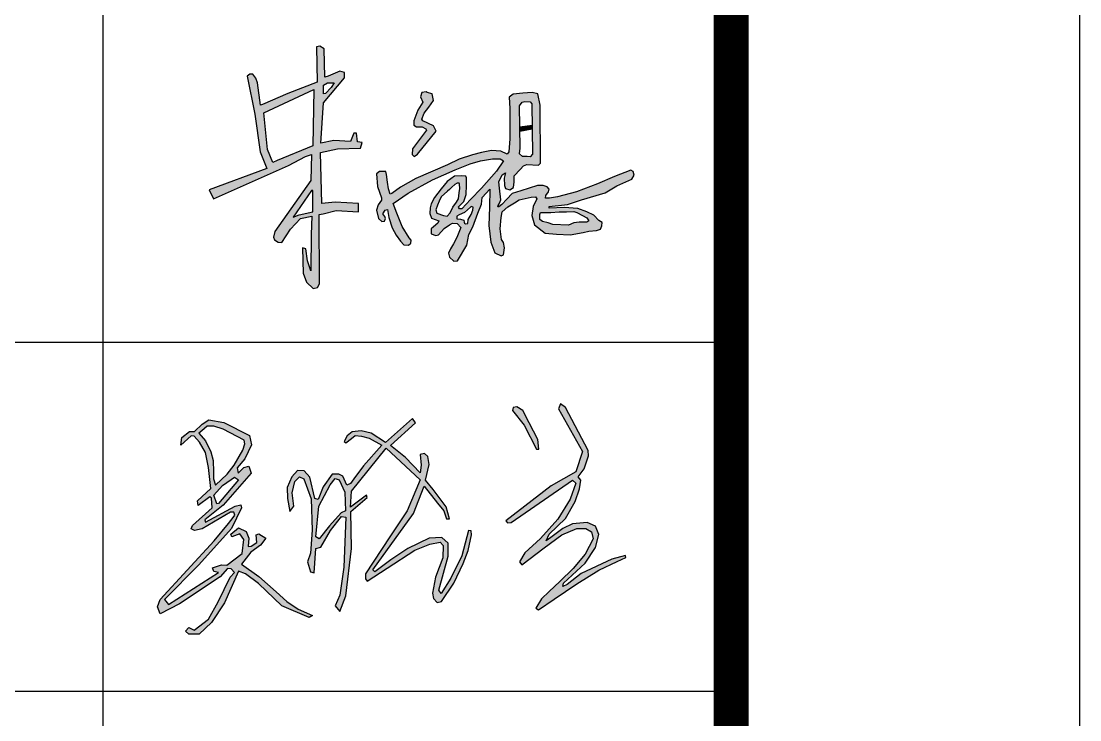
# Model space of a CAD drawing. Extents: x 1751103 to 2598738, y -609732 to 659428.
# Drawn here: x 2159449 to 2162484, y 183038 to 185041 of the extents above; entities that cross this region are included whole.
import ezdxf

# ---------------------------------------------------------------- set-up
doc = ezdxf.new("R2010")
doc.units = 0
doc.header["$LTSCALE"] = 1000
doc.header["$MEASUREMENT"] = 0
doc.layers.get('0').update_dxf_attribs({"linetype": 'CONTINUOUS'})
doc.layers.add('PUB_TITLE', color=4, linetype='CONTINUOUS')
doc.layers.add('TEL_TITLE', color=7, linetype='CONTINUOUS')

msp = doc.modelspace()

# ---------------------------------------------------------------- hatches: boundary and pattern name
h = msp.add_hatch(color=7)
h.paths.add_polyline_path([(2160307.7, 184664.2), (2160356, 184674.9), (2160422.4, 184677.2), (2160426.8, 184693), (2160413.3, 184694.9), (2160410.8, 184719.6), (2160402.9, 184719.8), (2160393.1, 184696.2), (2160345.6, 184698.9), (2160308.6, 184691.1), (2160315.4, 184806.8), (2160375.9, 184878.9), (2160376.2, 184893.8), (2160362.5, 184897.1), (2160329.3, 184883.5), (2160319.9, 184879.9), (2160317.4, 184961.7), (2160305.2, 184968.9), (2160296, 184967.1), (2160297.5, 184865.7), (2160213.8, 184834), (2160140.7, 184802), (2160134.9, 184800.1), (2160126.5, 184864.4), (2160121.4, 184877), (2160113.6, 184888.7), (2160104.5, 184889.4), (2160096.8, 184883.5), (2160119.4, 184774), (2160133.9, 184666.3), (2160153.4, 184619), (2159988.4, 184557.1), (2160000.9, 184531.6), (2160215.2, 184627.4), (2160264, 184652.7), (2160281.3, 184658.4), (2160279.3, 184584.6), (2160176.7, 184437.9), (2160172.6, 184422), (2160175.3, 184413.9), (2160186.3, 184407.2), (2160196.7, 184406.3), (2160220.9, 184444.3), (2160250.3, 184475), (2160282.8, 184482), (2160280.9, 184429.8), (2160279.2, 184324.9), (2160270.3, 184353.7), (2160264.9, 184388.1), (2160255.4, 184391), (2160256.4, 184354.3), (2160257.4, 184318.2), (2160267.3, 184292.6), (2160285.8, 184274.9), (2160298.4, 184277.1), (2160304.1, 184288.2), (2160303.5, 184486.4), (2160315.2, 184489), (2160352.5, 184498), (2160416.4, 184494.4), (2160416.4, 184518.2), (2160349.7, 184522), (2160311.5, 184517.9)])
h.paths.add_polyline_path([(2160285.2, 184683.5), (2160182.6, 184641.7), (2160170.9, 184636), (2160155.7, 184672.7), (2160144.5, 184777.7), (2160288.3, 184845.2)], flags=16)
h.paths.add_polyline_path([(2160285.2, 184555.2), (2160285.2, 184494.1), (2160245.7, 184486.2), (2160229.3, 184478.7), (2160281.7, 184555.2)], flags=16)
h.paths.add_polyline_path([(2160315.4, 184832.9), (2160315.4, 184857.4), (2160327.3, 184863.8), (2160346.2, 184863.8), (2160337.9, 184850.5), (2160321.3, 184833.3)], flags=16)
h = msp.add_hatch(color=7)
h.paths.add_polyline_path([(2160899, 184630), (2160932.6, 184628), (2160938.5, 184633.9), (2160937.2, 184800), (2160930.2, 184832.4), (2160914.1, 184836), (2160887.1, 184834.7), (2160860, 184831.9), (2160848.6, 184822.7), (2160850.5, 184790.4), (2160850, 184703.4), (2160847.3, 184666.2), (2160842.6, 184659.2), (2160824.8, 184668.6), (2160797.2, 184670.1), (2160768.5, 184664.7), (2160743.1, 184657.4), (2160704.7, 184645.4), (2160671.1, 184628.8), (2160580.3, 184590), (2160537, 184565.2), (2160512.2, 184546.8), (2160507, 184544.9), (2160502.3, 184560), (2160499.4, 184579.5), (2160496.3, 184601.2), (2160494.5, 184609.5), (2160476.1, 184609.9), (2160467.4, 184603.1), (2160470.6, 184566.5), (2160482.1, 184534.3), (2160481.9, 184527.4), (2160472.4, 184514.5), (2160468.2, 184499.6), (2160473.5, 184475.3), (2160483.3, 184466.9), (2160490.9, 184467.5), (2160493.7, 184475), (2160492, 184480.9), (2160485.9, 184489), (2160492.5, 184499.3), (2160499.2, 184500.7), (2160502.8, 184478), (2160512.9, 184448.9), (2160524.4, 184427), (2160536.7, 184410), (2160546, 184399.3), (2160559.5, 184398.7), (2160566.4, 184404.2), (2160566.8, 184413.4), (2160561.9, 184420.3), (2160541.3, 184452), (2160526.4, 184490.2), (2160516.1, 184518.2), (2160559, 184548), (2160628.8, 184585.9), (2160693.7, 184614.3), (2160736.6, 184632.3), (2160766, 184640.8), (2160800.4, 184645.8), (2160822.4, 184645.8), (2160832.3, 184640.5), (2160811.7, 184610.8), (2160768.5, 184561.8), (2160737.3, 184529.5), (2160712.9, 184503), (2160706, 184503.3), (2160703.9, 184505.6), (2160703.2, 184508.9), (2160718.4, 184523.6), (2160725.4, 184543.7), (2160726.1, 184570.4), (2160726.3, 184591.4), (2160724, 184596.6), (2160712, 184597.6), (2160691.7, 184596.2), (2160670, 184580.9), (2160652.9, 184560.7), (2160634.1, 184535), (2160624.6, 184517), (2160622, 184505.5), (2160621.1, 184489.7), (2160625.8, 184476.3), (2160635.6, 184472.5), (2160646.3, 184469), (2160643.9, 184462.2), (2160631.5, 184451.8), (2160624.5, 184446), (2160625, 184431.5), (2160638.4, 184426.5), (2160645.7, 184428.8), (2160661.4, 184446.2), (2160676.8, 184456.9), (2160685.8, 184461.6), (2160699, 184460.9), (2160709.2, 184449.4), (2160698.5, 184420.8), (2160689, 184402.4), (2160679.8, 184387.9), (2160674.3, 184375.9), (2160676.8, 184364), (2160690, 184352.8), (2160700, 184354), (2160726.6, 184398.6), (2160732.6, 184429.8), (2160744.2, 184451.8), (2160758.2, 184490.8), (2160768.5, 184516.3), (2160770.7, 184535.6), (2160793.1, 184559.3), (2160792.2, 184507.8), (2160789.6, 184455.5), (2160795.6, 184407.1), (2160807.4, 184377.1), (2160825.6, 184368.7), (2160831.8, 184370.9), (2160834.6, 184391.3), (2160832.4, 184406), (2160825.8, 184415.2), (2160822.2, 184445.2), (2160825, 184477.7), (2160828.6, 184494.8), (2160844, 184508.8), (2160863.6, 184520.6), (2160877.1, 184529.2), (2160911.6, 184536.5), (2160923.6, 184537.6), (2160927.5, 184531.3), (2160917.2, 184509.4), (2160913.3, 184483.6), (2160920.7, 184456.7), (2160951.6, 184433.2), (2160983.5, 184430.8), (2161022.8, 184428.6), (2161060, 184435.4), (2161076.3, 184439.3), (2161098.6, 184440.4), (2161110, 184445), (2161114.2, 184454.5), (2161114.8, 184463.3), (2161105.5, 184469.8), (2161090.6, 184484.9), (2161071.3, 184494.5), (2161045.4, 184503.9), (2161005.8, 184506.3), (2160963, 184504.7), (2160963.2, 184509.7), (2161015.3, 184515.4), (2161055.6, 184528.6), (2161123.5, 184549.1), (2161157.4, 184569.2), (2161200.2, 184588), (2161206.2, 184599.9), (2161203.5, 184609.6), (2161196.8, 184614.1), (2161150.2, 184595.8), (2161101.4, 184574.3), (2161040.9, 184551.9), (2160987.2, 184537.2), (2160963.9, 184533.6), (2160952.3, 184533.2), (2160953.5, 184541), (2160961.4, 184552.1), (2160962.8, 184559.4), (2160956.8, 184565.6), (2160945.5, 184570), (2160929.8, 184570), (2160881.9, 184554.4), (2160857.3, 184546.5), (2160841.3, 184531), (2160827.2, 184514.9), (2160818.8, 184508.3), (2160815.3, 184508.6), (2160816.7, 184512.2), (2160819.8, 184517.2), (2160822.4, 184524.4), (2160824.1, 184528.5), (2160820.7, 184561.8), (2160818.5, 184580.2), (2160828.2, 184600.6), (2160837.7, 184606.1), (2160833.9, 184590.6), (2160834.4, 184570), (2160837.9, 184561.5), (2160850.1, 184557), (2160861.1, 184564.3), (2160862.1, 184580.7), (2160862.1, 184597.7), (2160880, 184616.1), (2160889.7, 184626.1)])
h.paths.add_polyline_path([(2160878.2, 184660.2), (2160879.9, 184676.7), (2160877.4, 184798.6), (2160885.3, 184808.8), (2160892.9, 184810.8), (2160908.4, 184809.5), (2160913, 184804.1), (2160915, 184659.2), (2160908.5, 184652.1), (2160899.5, 184653), (2160886.3, 184652.7)], flags=16)
h.paths.add_polyline_path([(2160937.8, 184492.4), (2160967.9, 184492.8), (2160992, 184494.3), (2161012.8, 184494.5), (2161034.1, 184495.3), (2161042.6, 184492.4), (2161058.7, 184483.9), (2161071.2, 184477), (2161076.5, 184468.8), (2161070.6, 184465.2), (2161049.3, 184465), (2161033.5, 184462.7), (2161018.6, 184456.6), (2160973.3, 184457.9), (2160960.2, 184462.7), (2160944.1, 184466.4), (2160936.4, 184471.9), (2160936.6, 184486.7)], flags=16)
h.paths.add_polyline_path([(2160706.1, 184573.5), (2160706.4, 184561.6), (2160704.9, 184549.2), (2160702.9, 184531.5), (2160696.9, 184521.7), (2160687, 184507.8), (2160679.2, 184491.4), (2160670.8, 184482.4), (2160659.6, 184483.4), (2160640.6, 184490.9), (2160637.9, 184500.1), (2160642.4, 184513.8), (2160647.3, 184525.3), (2160653.1, 184537), (2160671.1, 184553.4), (2160677.6, 184558), (2160683.8, 184564.6), (2160692.1, 184572.8), (2160699.1, 184576.6), (2160704.7, 184576.7)], flags=16)
h.paths.add_polyline_path([(2160745.3, 184508.2), (2160743.7, 184499), (2160738.9, 184486.7), (2160730.5, 184472.1), (2160729.9, 184461), (2160723.5, 184459.8), (2160720.1, 184461.5), (2160718.9, 184465.2), (2160718.5, 184470.4), (2160708.8, 184473.3), (2160698.5, 184474.5), (2160697.9, 184478.1), (2160698.4, 184482.1), (2160704.4, 184485.9), (2160720.1, 184492.2), (2160737.4, 184508.2), (2160739.2, 184509.3)], flags=16)
for points in [[(2160638.7, 184725.4), (2160631.7, 184740.8), (2160601.1, 184755.4), (2160597.9, 184760.4), (2160604.4, 184777.6), (2160618.3, 184794.2), (2160631, 184813.8), (2160627.4, 184832.6), (2160613.1, 184836), (2160610, 184838), (2160597.8, 184836.5), (2160594.3, 184823.6), (2160600.8, 184808.4), (2160586.3, 184785.5), (2160574.6, 184755.6), (2160574.7, 184742.8), (2160582.4, 184737.7), (2160599.2, 184737.7), (2160609.5, 184732.6), (2160611, 184728.5), (2160570.6, 184674.5), (2160570.1, 184658.3), (2160576.1, 184652.8), (2160585.3, 184659.5)], [(2160913.9, 184742.8), (2160878.6, 184737.7), (2160878.9, 184725), (2160914, 184731.7)]]:
    msp.add_hatch(color=7).paths.add_polyline_path(points)
h = msp.add_hatch(color=256)
h.paths.add_polyline_path([(2161009.4, 183933.5), (2160995.1, 183944.5), (2160989.7, 183930), (2161058.9, 183807.7), (2161039.1, 183748.7), (2160968.8, 183708.7), (2160838.7, 183608.6), (2160843, 183603.3), (2160854.1, 183603.8), (2161030.3, 183725.2), (2161039.5, 183716.9), (2161023.5, 183671), (2160987.7, 183613.5), (2160937.8, 183558.1), (2160893.3, 183517), (2160877.8, 183491.4), (2160884.1, 183482.2), (2160948.9, 183531), (2160999.3, 183569), (2161042, 183586.7), (2161068.1, 183586.7), (2161084.6, 183577), (2161089.4, 183556.7), (2161065.7, 183512.7), (2161031.8, 183472.4), (2160993.1, 183435.2), (2160962.5, 183405.8), (2160941.1, 183385.2), (2160924.3, 183358.3), (2160932.1, 183353.4), (2160977.1, 183383.9), (2161042, 183427.8), (2161105.6, 183466.9), (2161157.9, 183492.3), (2161183, 183503.2), (2161181.9, 183509.3), (2161142.6, 183498.8), (2161054.8, 183457.8), (2161014.8, 183425.9), (2161002.5, 183420.8), (2161003.9, 183430), (2161066, 183486.9), (2161095.8, 183532), (2161105, 183569.1), (2161096.2, 183593.8), (2161071.8, 183603.6), (2161029.7, 183599.9), (2161001.9, 183586.7), (2160967.3, 183561), (2160954.4, 183551.3), (2160963.3, 183570.4), (2161010.1, 183615.5), (2161037.9, 183663.8), (2161050.1, 183700), (2161053.8, 183725.4), (2161046.4, 183735.2), (2161063.4, 183757.8), (2161075.9, 183795.4), (2161075.2, 183810)])
h.paths.add_polyline_path([(2160870.1, 183935.4), (2160859.7, 183933.5), (2160857.5, 183925.2), (2160890.8, 183882.6), (2160926.8, 183814.5), (2160933.5, 183814.5), (2160930.8, 183841.5), (2160905.7, 183889.6), (2160887.3, 183925)], flags=17)
h.paths.add_polyline_path([(2160333.5, 183594.7), (2160303.7, 183557.4), (2160294.1, 183563), (2160302.7, 183650.5), (2160335.1, 183711.7), (2160349.8, 183729.7), (2160360.8, 183726.5), (2160377.5, 183691.1), (2160379.3, 183637.6), (2160366.2, 183631.2)], flags=16)
h.paths.add_polyline_path([(2160212.3, 183672.9), (2160219.5, 183635.1), (2160230.9, 183650.9), (2160226.4, 183688.9), (2160233.3, 183721.1), (2160246.7, 183734.9), (2160259.1, 183729), (2160280.3, 183672.1), (2160283.8, 183582.2), (2160278.3, 183516.2), (2160270.4, 183491), (2160278.8, 183462.3), (2160288.7, 183459.3), (2160294.2, 183529.5), (2160308.5, 183533), (2160335.7, 183580.9), (2160367.9, 183621.5), (2160380.3, 183619.5), (2160373.8, 183476.1), (2160362.9, 183395.4), (2160349.6, 183365.2), (2160362.9, 183348.9), (2160380.2, 183393.9), (2160396.6, 183529.5), (2160394.3, 183635.8), (2160441.1, 183675.9), (2160439, 183682.2), (2160393.2, 183648.2), (2160396.3, 183693.6), (2160495.8, 183816.8), (2160593.1, 183725.8), (2160556.2, 183637.8), (2160506.5, 183562.9), (2160436, 183456.7), (2160436.1, 183442.7), (2160441.5, 183435.8), (2160498.8, 183473.3), (2160577.4, 183524.5), (2160620.9, 183541.7), (2160650, 183547.8), (2160659.2, 183538.2), (2160658.5, 183503.1), (2160637.4, 183447.1), (2160628.6, 183401.3), (2160630.9, 183386.4), (2160641.6, 183374.9), (2160654.6, 183377.2), (2160689.4, 183429.9), (2160716.6, 183486.2), (2160730.6, 183523.5), (2160740.4, 183568.3), (2160738.9, 183579.9), (2160731.7, 183580.7), (2160712.9, 183508.4), (2160681.2, 183444.4), (2160653.7, 183400.2), (2160646.5, 183409.6), (2160672.9, 183507.3), (2160673.3, 183544.9), (2160655.2, 183560.7), (2160618.7, 183558.8), (2160557.3, 183529.5), (2160508.6, 183496.7), (2160463.4, 183462.5), (2160457.1, 183468.5), (2160574.2, 183629.6), (2160604.2, 183707.7), (2160642.6, 183659.7), (2160660.7, 183637.2), (2160668.8, 183614.4), (2160677.1, 183614.4), (2160667.5, 183648.8), (2160630.7, 183698.8), (2160608.7, 183725.4), (2160618.8, 183770.2), (2160614.6, 183793.5), (2160605.5, 183801.8), (2160592.6, 183798.9), (2160595.5, 183767.8), (2160592.6, 183746.6), (2160551, 183790.6), (2160508.4, 183824.8), (2160579.8, 183889.5), (2160570.7, 183902.3), (2160493.6, 183833.5), (2160452.9, 183859.9), (2160424.1, 183866.7), (2160398.5, 183864.2), (2160383.8, 183851.9), (2160375.1, 183836.5), (2160380.2, 183831.8), (2160396.4, 183845.1), (2160406.3, 183853.2), (2160424.8, 183851.2), (2160446.4, 183846), (2160482.7, 183825.1), (2160430.2, 183766.7), (2160402.7, 183728.7), (2160393.4, 183715.8), (2160383, 183710.5), (2160371.7, 183736.7), (2160359.5, 183742), (2160340.6, 183742), (2160314.8, 183706.6), (2160300.7, 183670.1), (2160291.1, 183673.1), (2160276.7, 183734.1), (2160260, 183752.3), (2160241.3, 183752.5), (2160225.2, 183734.9), (2160211.5, 183704.4)])
h.paths.add_polyline_path([(2160009.7, 183657), (2160001.4, 183682.3), (2160026.4, 183709.8), (2160051.2, 183727), (2160060.5, 183733.5), (2160071.7, 183725.8), (2160014.4, 183658)], flags=16)
h.paths.add_polyline_path([(2160000.5, 183729.1), (2160006.3, 183711.3), (2160039.8, 183742.5), (2160060.2, 183768.4), (2160084.7, 183810.9), (2160090.1, 183829), (2160088.4, 183840.1), (2160028.6, 183871.5), (2160001.6, 183879.6), (2159982.1, 183880.1), (2159966.8, 183866.9), (2159958.8, 183860), (2159977.5, 183838.2), (2159993, 183806.5), (2159999.6, 183781.9), (2160000.4, 183749.2)], flags=16)
h.paths.add_polyline_path([(2159936.1, 183852.2), (2159906.9, 183825.6), (2159909.6, 183847.3), (2159931.9, 183864.3), (2159945.8, 183864.7), (2159967.6, 183885.3), (2159987.4, 183898), (2160029.9, 183890.9), (2160103.3, 183852.8), (2160109.7, 183826.6), (2160090.6, 183786.2), (2160068.4, 183760.4), (2160071.6, 183744.9), (2160087.9, 183761.2), (2160102.2, 183765.2), (2160108, 183745), (2160027.8, 183653.8), (2159975.2, 183611.3), (2159977.4, 183604.7), (2160062.8, 183651.1), (2160079, 183654.2), (2160081.2, 183646.3), (2160052.1, 183586.8), (2159958.6, 183483), (2159860.2, 183383.6), (2159871.8, 183369.3), (2160014.7, 183460.5), (2160001, 183463.3), (2159997.7, 183473.7), (2160023, 183482.5), (2160038.4, 183481.9), (2160082.9, 183514.9), (2160087.8, 183555.5), (2160075.7, 183571.5), (2160052.6, 183562.7), (2160050.5, 183570.4), (2160072.4, 183589), (2160093.9, 183578), (2160101.6, 183558.8), (2160099.4, 183535.2), (2160108.2, 183535.8), (2160125.2, 183546.2), (2160123, 183568.2), (2160130.2, 183571.5), (2160150.5, 183559.4), (2160135.1, 183538.5), (2160107.1, 183519.3), (2160081.2, 183484.1), (2160130.7, 183449.5), (2160180.2, 183405), (2160211.2, 183377.2), (2160243.5, 183355.9), (2160284.8, 183337.8), (2160274.9, 183331.2), (2160196.8, 183364.7), (2160129.2, 183429.5), (2160091.8, 183457), (2160072.6, 183464.1), (2160031.9, 183373.5), (2159994.5, 183316.9), (2159959.1, 183284.1), (2159929.8, 183283.4), (2159919.8, 183292.6), (2159929.4, 183302.6), (2159944.8, 183295.7), (2159986.4, 183326.8), (2160014.2, 183376.7), (2160048.1, 183447.1), (2160060.4, 183460.2), (2160051.2, 183471.4), (2160040.4, 183471.8), (2160019.2, 183448.3), (2159902.9, 183371), (2159847.8, 183342.5), (2159839.7, 183362.5), (2159847.4, 183383.3), (2160002.6, 183550.9), (2160043.9, 183601.5), (2160056.5, 183618.6), (2160061.2, 183624.9), (2160058.6, 183633.5), (2160049.5, 183633.9), (2159968.1, 183585.5), (2159945.7, 183580.5), (2159936.9, 183585.9), (2159940, 183595), (2159997.1, 183646.1), (2159995.1, 183674.1), (2159990.1, 183677.5), (2159956.7, 183653.1), (2159954.7, 183666.1), (2159993.1, 183701.5), (2159986.3, 183761.5), (2159977.2, 183804.1), (2159960.2, 183834.3), (2159944.7, 183851.3)])

# ---------------------------------------------------------------- linework, layer by layer
for p, q in [((2160859.7, 183933.5), (2160857.5, 183925.2)), ((2160857.5, 183925.2), (2160890.8, 183882.6)), ((2160870.1, 183935.4), (2160859.7, 183933.5)), ((2160887.3, 183925), (2160870.1, 183935.4)), ((2160905.7, 183889.6), (2160887.3, 183925)), ((2160995.1, 183944.5), (2160989.7, 183930)), ((2160989.7, 183930), (2161058.9, 183807.7)), ((2161009.4, 183933.5), (2160995.1, 183944.5)), ((2161075.2, 183810), (2161009.4, 183933.5)), ((2159967.6, 183885.3), (2159987.4, 183898)), ((2159987.4, 183898), (2160029.9, 183890.9)), ((2160029.9, 183890.9), (2160103.3, 183852.8)), ((2160570.7, 183902.3), (2160493.6, 183833.5)), ((2160508.4, 183824.8), (2160579.8, 183889.5)), ((2160579.8, 183889.5), (2160570.7, 183902.3)), ((2160930.8, 183841.5), (2160905.7, 183889.6)), ((2159909.6, 183847.3), (2159931.9, 183864.3)), ((2159931.9, 183864.3), (2159945.8, 183864.7)), ((2159945.8, 183864.7), (2159967.6, 183885.3)), ((2159966.8, 183866.9), (2159958.8, 183860)), ((2159958.8, 183860), (2159977.5, 183838.2)), ((2159982.1, 183880.1), (2159966.8, 183866.9)), ((2160001.6, 183879.6), (2159982.1, 183880.1)), ((2160028.6, 183871.5), (2160001.6, 183879.6)), ((2160088.4, 183840.1), (2160028.6, 183871.5)), ((2160398.5, 183864.2), (2160383.8, 183851.9)), ((2160424.1, 183866.7), (2160398.5, 183864.2)), ((2160452.9, 183859.9), (2160424.1, 183866.7)), ((2160493.6, 183833.5), (2160452.9, 183859.9)), ((2160890.8, 183882.6), (2160926.8, 183814.5)), ((2159936.1, 183852.2), (2159906.9, 183825.6)), ((2159906.9, 183825.6), (2159909.6, 183847.3)), ((2159944.7, 183851.3), (2159936.1, 183852.2)), ((2159960.2, 183834.3), (2159944.7, 183851.3)), ((2159977.2, 183804.1), (2159960.2, 183834.3)), ((2159977.5, 183838.2), (2159993, 183806.5)), ((2160084.7, 183810.9), (2160090.1, 183829)), ((2160090.1, 183829), (2160088.4, 183840.1)), ((2160109.7, 183826.6), (2160090.6, 183786.2)), ((2160103.3, 183852.8), (2160109.7, 183826.6)), ((2160383.8, 183851.9), (2160375.1, 183836.5)), ((2160375.1, 183836.5), (2160380.2, 183831.8)), ((2160380.2, 183831.8), (2160396.4, 183845.1)), ((2160396.4, 183845.1), (2160406.3, 183853.2)), ((2160406.3, 183853.2), (2160424.8, 183851.2)), ((2160424.8, 183851.2), (2160446.4, 183846)), ((2160446.4, 183846), (2160482.7, 183825.1)), ((2160933.5, 183814.5), (2160930.8, 183841.5)), ((2159986.3, 183761.5), (2159977.2, 183804.1)), ((2159993, 183806.5), (2159999.6, 183781.9)), ((2160060.2, 183768.4), (2160084.7, 183810.9)), ((2160396.3, 183693.6), (2160495.8, 183816.8)), ((2160482.7, 183825.1), (2160430.2, 183766.7)), ((2160495.8, 183816.8), (2160593.1, 183725.8)), ((2160551, 183790.6), (2160508.4, 183824.8)), ((2160605.5, 183801.8), (2160592.6, 183798.9)), ((2160592.6, 183798.9), (2160595.5, 183767.8)), ((2160614.6, 183793.5), (2160605.5, 183801.8)), ((2160926.8, 183814.5), (2160933.5, 183814.5)), ((2161058.9, 183807.7), (2161039.1, 183748.7)), ((2161075.9, 183795.4), (2161075.2, 183810)), ((2159999.6, 183781.9), (2160000.4, 183749.2)), ((2160039.8, 183742.5), (2160060.2, 183768.4)), ((2160090.6, 183786.2), (2160068.4, 183760.4)), ((2160430.2, 183766.7), (2160402.7, 183728.7)), ((2160592.6, 183746.6), (2160551, 183790.6)), ((2160595.5, 183767.8), (2160592.6, 183746.6)), ((2160608.7, 183725.4), (2160618.8, 183770.2)), ((2160618.8, 183770.2), (2160614.6, 183793.5)), ((2161063.4, 183757.8), (2161075.9, 183795.4)), ((2159993.1, 183701.5), (2159986.3, 183761.5)), ((2160000.4, 183749.2), (2160000.5, 183729.1)), ((2160006.3, 183711.3), (2160039.8, 183742.5)), ((2160108, 183745), (2160027.8, 183653.8)), ((2160068.4, 183760.4), (2160071.6, 183744.9)), ((2160071.6, 183744.9), (2160087.9, 183761.2)), ((2160087.9, 183761.2), (2160102.2, 183765.2)), ((2160102.2, 183765.2), (2160108, 183745)), ((2160241.3, 183752.5), (2160225.2, 183734.9)), ((2160260, 183752.3), (2160241.3, 183752.5)), ((2160276.7, 183734.1), (2160260, 183752.3)), ((2160340.6, 183742), (2160314.8, 183706.6)), ((2160359.5, 183742), (2160340.6, 183742)), ((2160371.7, 183736.7), (2160359.5, 183742)), ((2160383, 183710.5), (2160371.7, 183736.7)), ((2161039.1, 183748.7), (2160968.8, 183708.7)), ((2161046.4, 183735.2), (2161063.4, 183757.8)), ((2160000.5, 183729.1), (2160006.3, 183711.3)), ((2160001.4, 183682.3), (2160026.4, 183709.8)), ((2160071.7, 183725.8), (2160014.4, 183658)), ((2160026.4, 183709.8), (2160051.2, 183727)), ((2160051.2, 183727), (2160060.5, 183733.5)), ((2160060.5, 183733.5), (2160071.7, 183725.8)), ((2160225.2, 183734.9), (2160211.5, 183704.4)), ((2160226.4, 183688.9), (2160233.3, 183721.1)), ((2160233.3, 183721.1), (2160246.7, 183734.9)), ((2160246.7, 183734.9), (2160259.1, 183729)), ((2160259.1, 183729), (2160280.3, 183672.1)), ((2160291.1, 183673.1), (2160276.7, 183734.1)), ((2160314.8, 183706.6), (2160300.7, 183670.1)), ((2160302.7, 183650.5), (2160335.1, 183711.7)), ((2160335.1, 183711.7), (2160349.8, 183729.7)), ((2160349.8, 183729.7), (2160360.8, 183726.5)), ((2160360.8, 183726.5), (2160377.5, 183691.1)), ((2160393.4, 183715.8), (2160383, 183710.5)), ((2160402.7, 183728.7), (2160393.4, 183715.8)), ((2160593.1, 183725.8), (2160556.2, 183637.8)), ((2160574.2, 183629.6), (2160604.2, 183707.7)), ((2160604.2, 183707.7), (2160642.6, 183659.7)), ((2160630.7, 183698.8), (2160608.7, 183725.4)), ((2160968.8, 183708.7), (2160838.7, 183608.6)), ((2160854.1, 183603.8), (2161030.3, 183725.2)), ((2161039.5, 183716.9), (2161023.5, 183671)), ((2161030.3, 183725.2), (2161039.5, 183716.9)), ((2161053.8, 183725.4), (2161046.4, 183735.2)), ((2161050.1, 183700), (2161053.8, 183725.4)), ((2159954.7, 183666.1), (2159993.1, 183701.5)), ((2159990.1, 183677.5), (2159956.7, 183653.1)), ((2159995.1, 183674.1), (2159990.1, 183677.5)), ((2160009.7, 183657), (2160001.4, 183682.3)), ((2160211.5, 183704.4), (2160212.3, 183672.9)), ((2160230.9, 183650.9), (2160226.4, 183688.9)), ((2160377.5, 183691.1), (2160379.3, 183637.6)), ((2160393.2, 183648.2), (2160396.3, 183693.6)), ((2160439, 183682.2), (2160393.2, 183648.2)), ((2160394.3, 183635.8), (2160441.1, 183675.9)), ((2160441.1, 183675.9), (2160439, 183682.2)), ((2160667.5, 183648.8), (2160630.7, 183698.8)), ((2161037.9, 183663.8), (2161050.1, 183700)), ((2159940, 183595), (2159997.1, 183646.1)), ((2159956.7, 183653.1), (2159954.7, 183666.1)), ((2160027.8, 183653.8), (2159975.2, 183611.3)), ((2159977.4, 183604.7), (2160062.8, 183651.1)), ((2159997.1, 183646.1), (2159995.1, 183674.1)), ((2160014.4, 183658), (2160009.7, 183657)), ((2160081.2, 183646.3), (2160052.1, 183586.8)), ((2160062.8, 183651.1), (2160079, 183654.2)), ((2160079, 183654.2), (2160081.2, 183646.3)), ((2160212.3, 183672.9), (2160219.5, 183635.1)), ((2160219.5, 183635.1), (2160230.9, 183650.9)), ((2160280.3, 183672.1), (2160283.8, 183582.2)), ((2160300.7, 183670.1), (2160291.1, 183673.1)), ((2160294.1, 183563), (2160302.7, 183650.5)), ((2160642.6, 183659.7), (2160660.7, 183637.2)), ((2160677.1, 183614.4), (2160667.5, 183648.8)), ((2161023.5, 183671), (2160987.7, 183613.5)), ((2161010.1, 183615.5), (2161037.9, 183663.8)), ((2160049.5, 183633.9), (2159968.1, 183585.5)), ((2160043.9, 183601.5), (2160056.5, 183618.6)), ((2160058.6, 183633.5), (2160049.5, 183633.9)), ((2160056.5, 183618.6), (2160061.2, 183624.9)), ((2160061.2, 183624.9), (2160058.6, 183633.5)), ((2160366.2, 183631.2), (2160333.5, 183594.7)), ((2160335.7, 183580.9), (2160367.9, 183621.5)), ((2160379.3, 183637.6), (2160366.2, 183631.2)), ((2160367.9, 183621.5), (2160380.3, 183619.5)), ((2160380.3, 183619.5), (2160373.8, 183476.1)), ((2160396.6, 183529.5), (2160394.3, 183635.8)), ((2160457.1, 183468.5), (2160574.2, 183629.6)), ((2160556.2, 183637.8), (2160506.5, 183562.9)), ((2160660.7, 183637.2), (2160668.8, 183614.4)), ((2160668.8, 183614.4), (2160677.1, 183614.4)), ((2160963.3, 183570.4), (2161010.1, 183615.5)), ((2159936.9, 183585.9), (2159940, 183595)), ((2159945.7, 183580.5), (2159936.9, 183585.9)), ((2159968.1, 183585.5), (2159945.7, 183580.5)), ((2160052.1, 183586.8), (2159958.6, 183483)), ((2159975.2, 183611.3), (2159977.4, 183604.7)), ((2160002.6, 183550.9), (2160043.9, 183601.5)), ((2160050.5, 183570.4), (2160072.4, 183589)), ((2160072.4, 183589), (2160093.9, 183578)), ((2160333.5, 183594.7), (2160303.7, 183557.4)), ((2160838.7, 183608.6), (2160843, 183603.3)), ((2160843, 183603.3), (2160854.1, 183603.8)), ((2160987.7, 183613.5), (2160937.8, 183558.1)), ((2161001.9, 183586.7), (2160967.3, 183561)), ((2160999.3, 183569), (2161042, 183586.7)), ((2161029.7, 183599.9), (2161001.9, 183586.7)), ((2161071.8, 183603.6), (2161029.7, 183599.9)), ((2161042, 183586.7), (2161068.1, 183586.7)), ((2161068.1, 183586.7), (2161084.6, 183577)), ((2161096.2, 183593.8), (2161071.8, 183603.6)), ((2161105, 183569.1), (2161096.2, 183593.8)), ((2160052.6, 183562.7), (2160050.5, 183570.4)), ((2160075.7, 183571.5), (2160052.6, 183562.7)), ((2160052.6, 183562.7), (2160052.6, 183562.7)), ((2160087.8, 183555.5), (2160075.7, 183571.5)), ((2160082.9, 183514.9), (2160087.8, 183555.5)), ((2160093.9, 183578), (2160101.6, 183558.8)), ((2160101.6, 183558.8), (2160099.4, 183535.2)), ((2160123, 183568.2), (2160130.2, 183571.5)), ((2160125.2, 183546.2), (2160123, 183568.2)), ((2160130.2, 183571.5), (2160150.5, 183559.4)), ((2160150.5, 183559.4), (2160135.1, 183538.5)), ((2160283.8, 183582.2), (2160278.3, 183516.2)), ((2160303.7, 183557.4), (2160294.1, 183563)), ((2160308.5, 183533), (2160335.7, 183580.9)), ((2160506.5, 183562.9), (2160436, 183456.7)), ((2160618.7, 183558.8), (2160557.3, 183529.5)), ((2160655.2, 183560.7), (2160618.7, 183558.8)), ((2160673.3, 183544.9), (2160655.2, 183560.7)), ((2160731.7, 183580.7), (2160712.9, 183508.4)), ((2160730.6, 183523.5), (2160740.4, 183568.3)), ((2160738.9, 183579.9), (2160731.7, 183580.7)), ((2160740.4, 183568.3), (2160738.9, 183579.9)), ((2160937.8, 183558.1), (2160893.3, 183517)), ((2160948.9, 183531), (2160999.3, 183569)), ((2160954.4, 183551.3), (2160963.3, 183570.4)), ((2160967.3, 183561), (2160954.4, 183551.3)), ((2161089.4, 183556.7), (2161065.7, 183512.7)), ((2161084.6, 183577), (2161089.4, 183556.7)), ((2161095.8, 183532), (2161105, 183569.1)), ((2159847.4, 183383.3), (2160002.6, 183550.9)), ((2160099.4, 183535.2), (2160108.2, 183535.8)), ((2160135.1, 183538.5), (2160107.1, 183519.3)), ((2160108.2, 183535.8), (2160125.2, 183546.2)), ((2160288.7, 183459.3), (2160294.2, 183529.5)), ((2160294.2, 183529.5), (2160308.5, 183533)), ((2160380.2, 183393.9), (2160396.6, 183529.5)), ((2160498.8, 183473.3), (2160577.4, 183524.5)), ((2160557.3, 183529.5), (2160508.6, 183496.7)), ((2160577.4, 183524.5), (2160620.9, 183541.7)), ((2160620.9, 183541.7), (2160650, 183547.8)), ((2160650, 183547.8), (2160659.2, 183538.2)), ((2160659.2, 183538.2), (2160658.5, 183503.1)), ((2160672.9, 183507.3), (2160673.3, 183544.9)), ((2160716.6, 183486.2), (2160730.6, 183523.5)), ((2160884.1, 183482.2), (2160948.9, 183531)), ((2161066, 183486.9), (2161095.8, 183532)), ((2160038.4, 183481.9), (2160082.9, 183514.9)), ((2160107.1, 183519.3), (2160081.2, 183484.1)), ((2160278.3, 183516.2), (2160270.4, 183491)), ((2160508.6, 183496.7), (2160463.4, 183462.5)), ((2160658.5, 183503.1), (2160637.4, 183447.1)), ((2160646.5, 183409.6), (2160672.9, 183507.3)), ((2160712.9, 183508.4), (2160681.2, 183444.4)), ((2160893.3, 183517), (2160877.8, 183491.4)), ((2161065.7, 183512.7), (2161031.8, 183472.4)), ((2161142.6, 183498.8), (2161054.8, 183457.8)), ((2161181.9, 183509.3), (2161142.6, 183498.8)), ((2161157.9, 183492.3), (2161183, 183503.2)), ((2161183, 183503.2), (2161181.9, 183509.3)), ((2159958.6, 183483), (2159860.2, 183383.6)), ((2159997.7, 183473.7), (2160023, 183482.5)), ((2160001, 183463.3), (2159997.7, 183473.7)), ((2160014.7, 183460.5), (2160001, 183463.3)), ((2160040.4, 183471.8), (2160019.2, 183448.3)), ((2160023, 183482.5), (2160038.4, 183481.9)), ((2160072.6, 183464.1), (2160031.9, 183373.5)), ((2160051.2, 183471.4), (2160040.4, 183471.8)), ((2160060.4, 183460.2), (2160051.2, 183471.4)), ((2160091.8, 183457), (2160072.6, 183464.1)), ((2160081.2, 183484.1), (2160130.7, 183449.5)), ((2160270.4, 183491), (2160278.8, 183462.3)), ((2160373.8, 183476.1), (2160362.9, 183395.4)), ((2160441.5, 183435.8), (2160498.8, 183473.3)), ((2160463.4, 183462.5), (2160457.1, 183468.5)), ((2160689.4, 183429.9), (2160716.6, 183486.2)), ((2160877.8, 183491.4), (2160884.1, 183482.2)), ((2161031.8, 183472.4), (2160993.1, 183435.2)), ((2161003.9, 183430), (2161066, 183486.9)), ((2161042, 183427.8), (2161105.6, 183466.9)), ((2161105.6, 183466.9), (2161157.9, 183492.3)), ((2159871.8, 183369.3), (2160014.7, 183460.5)), ((2160019.2, 183448.3), (2159902.9, 183371)), ((2160014.2, 183376.7), (2160048.1, 183447.1)), ((2160048.1, 183447.1), (2160060.4, 183460.2)), ((2160129.2, 183429.5), (2160091.8, 183457)), ((2160130.7, 183449.5), (2160180.2, 183405)), ((2160278.8, 183462.3), (2160288.7, 183459.3)), ((2160436, 183456.7), (2160436.1, 183442.7)), ((2160436.1, 183442.7), (2160441.5, 183435.8)), ((2160637.4, 183447.1), (2160628.6, 183401.3)), ((2160681.2, 183444.4), (2160653.7, 183400.2)), ((2160993.1, 183435.2), (2160962.5, 183405.8)), ((2161054.8, 183457.8), (2161014.8, 183425.9)), ((2160196.8, 183364.7), (2160129.2, 183429.5)), ((2160180.2, 183405), (2160211.2, 183377.2)), ((2160653.7, 183400.2), (2160646.5, 183409.6)), ((2160654.6, 183377.2), (2160689.4, 183429.9)), ((2160962.5, 183405.8), (2160941.1, 183385.2)), ((2160977.1, 183383.9), (2161042, 183427.8)), ((2161002.5, 183420.8), (2161003.9, 183430)), ((2161014.8, 183425.9), (2161002.5, 183420.8)), ((2159839.7, 183362.5), (2159847.4, 183383.3)), ((2159860.2, 183383.6), (2159871.8, 183369.3)), ((2159986.4, 183326.8), (2160014.2, 183376.7)), ((2160031.9, 183373.5), (2159994.5, 183316.9)), ((2160211.2, 183377.2), (2160243.5, 183355.9)), ((2160362.9, 183395.4), (2160349.6, 183365.2)), ((2160362.9, 183348.9), (2160380.2, 183393.9)), ((2160628.6, 183401.3), (2160630.9, 183386.4)), ((2160630.9, 183386.4), (2160641.6, 183374.9)), ((2160641.6, 183374.9), (2160654.6, 183377.2)), ((2160941.1, 183385.2), (2160924.3, 183358.3)), ((2160932.1, 183353.4), (2160977.1, 183383.9)), ((2159847.8, 183342.5), (2159839.7, 183362.5)), ((2159902.9, 183371), (2159847.8, 183342.5)), ((2160274.9, 183331.2), (2160196.8, 183364.7)), ((2160243.5, 183355.9), (2160284.8, 183337.8)), ((2160349.6, 183365.2), (2160362.9, 183348.9)), ((2160924.3, 183358.3), (2160932.1, 183353.4)), ((2159944.8, 183295.7), (2159986.4, 183326.8)), ((2159994.5, 183316.9), (2159959.1, 183284.1)), ((2160284.8, 183337.8), (2160274.9, 183331.2)), ((2159919.8, 183292.6), (2159929.4, 183302.6)), ((2159929.8, 183283.4), (2159919.8, 183292.6)), ((2159929.4, 183302.6), (2159944.8, 183295.7)), ((2159959.1, 183284.1), (2159929.8, 183283.4))]:
    msp.add_line(p, q)
for points in [[(2160282.8, 184482), (2160280.9, 184429.8), (2160279.2, 184324.9), (2160270.3, 184353.7), (2160264.9, 184388.1), (2160255.4, 184391), (2160256.4, 184354.3), (2160257.4, 184318.2), (2160267.3, 184292.6), (2160285.8, 184274.9), (2160298.4, 184277.1), (2160304.1, 184288.2), (2160303.5, 184486.4), (2160315.2, 184489), (2160352.5, 184498), (2160416.4, 184494.4), (2160416.4, 184518.2), (2160349.7, 184522), (2160311.5, 184517.9), (2160307.7, 184664.2), (2160356, 184674.9), (2160422.4, 184677.2), (2160426.8, 184693), (2160413.3, 184694.9), (2160410.8, 184719.6), (2160402.9, 184719.8), (2160393.1, 184696.2), (2160345.6, 184698.9), (2160308.6, 184691.1), (2160315.4, 184806.8), (2160375.9, 184878.9), (2160376.2, 184893.8), (2160362.5, 184897.1), (2160329.3, 184883.5), (2160319.9, 184879.9), (2160317.4, 184961.7), (2160305.2, 184968.9), (2160296, 184967.1), (2160297.5, 184865.7), (2160213.8, 184834), (2160140.7, 184802), (2160134.9, 184800.1), (2160126.5, 184864.4), (2160121.4, 184877), (2160113.6, 184888.7), (2160104.5, 184889.4), (2160096.8, 184883.5), (2160119.4, 184774), (2160133.9, 184666.3), (2160153.4, 184619), (2159988.4, 184557.1), (2160000.9, 184531.6), (2160215.2, 184627.4), (2160264, 184652.7), (2160281.3, 184658.4), (2160279.3, 184584.6), (2160176.7, 184437.9), (2160172.6, 184422), (2160175.3, 184413.9), (2160186.3, 184407.2), (2160196.7, 184406.3), (2160220.9, 184444.3), (2160250.3, 184475)], [(2160494.5, 184609.5), (2160476.1, 184609.9), (2160467.4, 184603.1), (2160470.6, 184566.5), (2160482.1, 184534.3), (2160481.9, 184527.4), (2160472.4, 184514.5), (2160468.2, 184499.6), (2160473.5, 184475.3), (2160483.3, 184466.9), (2160490.9, 184467.5), (2160493.7, 184475), (2160492, 184480.9), (2160485.9, 184489), (2160492.5, 184499.3), (2160499.2, 184500.7), (2160502.8, 184478), (2160512.9, 184448.9), (2160524.4, 184427), (2160536.7, 184410), (2160546, 184399.3), (2160559.5, 184398.7), (2160566.4, 184404.2), (2160566.8, 184413.4), (2160561.9, 184420.3), (2160541.3, 184452), (2160526.4, 184490.2), (2160516.1, 184518.2), (2160559, 184548), (2160628.8, 184585.9), (2160693.7, 184614.3), (2160736.6, 184632.3), (2160766, 184640.8), (2160800.4, 184645.8), (2160822.4, 184645.8), (2160832.3, 184640.5), (2160811.7, 184610.8), (2160768.5, 184561.8), (2160737.3, 184529.5), (2160712.9, 184503), (2160706, 184503.3), (2160703.9, 184505.6), (2160703.2, 184508.9), (2160718.4, 184523.6), (2160725.4, 184543.7), (2160726.1, 184570.4), (2160726.3, 184591.4), (2160724, 184596.6), (2160712, 184597.6), (2160691.7, 184596.2), (2160670, 184580.9), (2160652.9, 184560.7), (2160634.1, 184535), (2160624.6, 184517), (2160622, 184505.5), (2160621.1, 184489.7), (2160625.8, 184476.3), (2160635.6, 184472.5), (2160646.3, 184469), (2160643.9, 184462.2), (2160631.5, 184451.8), (2160624.5, 184446), (2160625, 184431.5), (2160638.4, 184426.5), (2160645.7, 184428.8), (2160661.4, 184446.2), (2160676.8, 184456.9), (2160685.8, 184461.6), (2160699, 184460.9), (2160709.2, 184449.4), (2160698.5, 184420.8), (2160689, 184402.4), (2160679.8, 184387.9), (2160674.3, 184375.9), (2160676.8, 184364), (2160690, 184352.8), (2160700, 184354), (2160726.6, 184398.6), (2160732.6, 184429.8), (2160744.2, 184451.8), (2160758.2, 184490.8), (2160768.5, 184516.3), (2160770.7, 184535.6), (2160793.1, 184559.3), (2160792.2, 184507.8), (2160789.6, 184455.5), (2160795.6, 184407.1), (2160807.4, 184377.1), (2160825.6, 184368.7), (2160831.8, 184370.9), (2160834.6, 184391.3), (2160832.4, 184406), (2160825.8, 184415.2), (2160822.2, 184445.2), (2160825, 184477.7), (2160828.6, 184494.8), (2160844, 184508.8), (2160863.6, 184520.6), (2160877.1, 184529.2), (2160911.6, 184536.5), (2160923.6, 184537.6), (2160927.5, 184531.3), (2160917.2, 184509.4), (2160913.3, 184483.6), (2160920.7, 184456.7), (2160951.6, 184433.2), (2160983.5, 184430.8), (2161022.8, 184428.6), (2161060, 184435.4), (2161076.3, 184439.3), (2161098.6, 184440.4), (2161110, 184445), (2161114.2, 184454.5), (2161114.8, 184463.3), (2161105.5, 184469.8), (2161090.6, 184484.9), (2161071.3, 184494.5), (2161045.4, 184503.9), (2161005.8, 184506.3), (2160963, 184504.7), (2160963.2, 184509.7), (2161015.3, 184515.4), (2161055.6, 184528.6), (2161123.5, 184549.1), (2161157.4, 184569.2), (2161200.2, 184588), (2161206.2, 184599.9), (2161203.5, 184609.6), (2161196.8, 184614.1), (2161150.2, 184595.8), (2161101.4, 184574.3), (2161040.9, 184551.9), (2160987.2, 184537.2), (2160963.9, 184533.6), (2160952.3, 184533.2), (2160953.5, 184541), (2160961.4, 184552.1), (2160962.8, 184559.4), (2160956.8, 184565.6), (2160945.5, 184570), (2160929.8, 184570), (2160881.9, 184554.4), (2160857.3, 184546.5), (2160841.3, 184531), (2160827.2, 184514.9), (2160818.8, 184508.3), (2160815.3, 184508.6), (2160816.7, 184512.2), (2160819.8, 184517.2), (2160822.4, 184524.4), (2160824.1, 184528.5), (2160820.7, 184561.8), (2160818.5, 184580.2), (2160828.2, 184600.6), (2160837.7, 184606.1), (2160833.9, 184590.6), (2160834.4, 184570), (2160837.9, 184561.5), (2160850.1, 184557), (2160861.1, 184564.3), (2160862.1, 184580.7), (2160862.1, 184597.7), (2160880, 184616.1), (2160889.7, 184626.1), (2160899, 184630), (2160932.6, 184628), (2160938.5, 184633.9), (2160937.2, 184800), (2160930.2, 184832.4), (2160914.1, 184836), (2160887.1, 184834.7), (2160860, 184831.9), (2160848.6, 184822.7), (2160850.5, 184790.4), (2160850, 184703.4), (2160847.3, 184666.2), (2160842.6, 184659.2), (2160824.8, 184668.6), (2160797.2, 184670.1), (2160768.5, 184664.7), (2160743.1, 184657.4), (2160704.7, 184645.4), (2160671.1, 184628.8), (2160580.3, 184590), (2160537, 184565.2), (2160512.2, 184546.8), (2160507, 184544.9), (2160502.3, 184560), (2160499.4, 184579.5), (2160496.3, 184601.2)], [(2160610, 184838), (2160597.8, 184836.5), (2160594.3, 184823.6), (2160600.8, 184808.4), (2160586.3, 184785.5), (2160574.6, 184755.6), (2160574.7, 184742.8), (2160582.4, 184737.7), (2160599.2, 184737.7), (2160609.5, 184732.6), (2160611, 184728.5), (2160570.6, 184674.5), (2160570.1, 184658.3), (2160576.1, 184652.8), (2160585.3, 184659.5), (2160638.7, 184725.4), (2160631.7, 184740.8), (2160601.1, 184755.4), (2160597.9, 184760.4), (2160604.4, 184777.6), (2160618.3, 184794.2), (2160631, 184813.8), (2160627.4, 184832.6), (2160613.1, 184836), (2160613.1, 184836), (2160613.1, 184836)], [(2160877.4, 184798.6), (2160885.3, 184808.8), (2160892.9, 184810.8), (2160908.4, 184809.5), (2160913, 184804.1), (2160915, 184659.2), (2160908.5, 184652.1), (2160899.5, 184653), (2160886.3, 184652.7), (2160878.2, 184660.2), (2160879.9, 184676.7), (2160877.4, 184798.6)]]:
    msp.add_lwpolyline(points, close=True)
for points in [[(2160315.4, 184857.4), (2160327.3, 184863.8), (2160346.2, 184863.8), (2160337.9, 184850.5), (2160321.3, 184833.3), (2160315.4, 184832.9), (2160315.4, 184857.4)], [(2160144.5, 184777.7), (2160288.3, 184845.2), (2160285.2, 184683.5), (2160182.6, 184641.7), (2160170.9, 184636), (2160155.7, 184672.7), (2160144.5, 184777.7)], [(2160878.6, 184737.7), (2160913.9, 184742.8), (2160914, 184731.7), (2160878.9, 184725), (2160878.6, 184737.7)], [(2160281.7, 184555.2), (2160229.3, 184478.7), (2160245.7, 184486.2), (2160285.2, 184494.1), (2160285.2, 184555.2), (2160281.7, 184555.2)], [(2160671.1, 184553.4), (2160653.1, 184537), (2160647.3, 184525.3), (2160642.4, 184513.8), (2160637.9, 184500.1), (2160640.6, 184490.9), (2160659.6, 184483.4), (2160670.8, 184482.4), (2160679.2, 184491.4), (2160687, 184507.8), (2160696.9, 184521.7), (2160702.9, 184531.5), (2160704.9, 184549.2), (2160706.4, 184561.6), (2160706.1, 184573.5), (2160704.7, 184576.7), (2160699.1, 184576.6), (2160692.1, 184572.8), (2160683.8, 184564.6), (2160677.6, 184558), (2160671.1, 184553.4)], [(2160737.4, 184508.2), (2160720.1, 184492.2), (2160704.4, 184485.9), (2160698.4, 184482.1), (2160697.9, 184478.1), (2160698.5, 184474.5), (2160708.8, 184473.3), (2160718.5, 184470.4), (2160718.9, 184465.2), (2160720.1, 184461.5), (2160723.5, 184459.8), (2160729.9, 184461), (2160730.5, 184472.1), (2160738.9, 184486.7), (2160743.7, 184499), (2160745.3, 184508.2), (2160739.2, 184509.3), (2160737.4, 184508.2)], [(2160967.9, 184492.8), (2160992, 184494.3), (2161012.8, 184494.5), (2161034.1, 184495.3), (2161042.6, 184492.4), (2161058.7, 184483.9), (2161071.2, 184477), (2161076.5, 184468.8), (2161070.6, 184465.2), (2161049.3, 184465), (2161033.5, 184462.7), (2161018.6, 184456.6), (2160973.3, 184457.9), (2160960.2, 184462.7), (2160944.1, 184466.4), (2160936.4, 184471.9), (2160936.6, 184486.7), (2160937.8, 184492.4), (2160967.9, 184492.8)]]:
    msp.add_lwpolyline(points)
at = {"layer": 'PUB_TITLE', "color": 4}
for p, q in [((2159684.4, 181120.8), (2159684.4, 188120.8)), ((2155984.5, 184120.8), (2161484.5, 184120.8)), ((2155984.5, 183120.8), (2161484.5, 183120.8))]:
    msp.add_line(p, q, dxfattribs=at)
at = {"layer": 'TEL_TITLE', "color": 4}
msp.add_lwpolyline([(2088184.5, 163856.7), (2162484.5, 163856.7), (2162484.5, 205856.7), (2088184.5, 205856.7)], close=True, dxfattribs=at)
at = {"layer": 'TEL_TITLE', "color": 4, "const_width": 100}
msp.add_lwpolyline([(2090684.5, 164856.7), (2161484.5, 164856.7), (2161484.5, 204856.7), (2090684.5, 204856.7)], close=True, dxfattribs=at)

doc.saveas('drawing.dxf')
